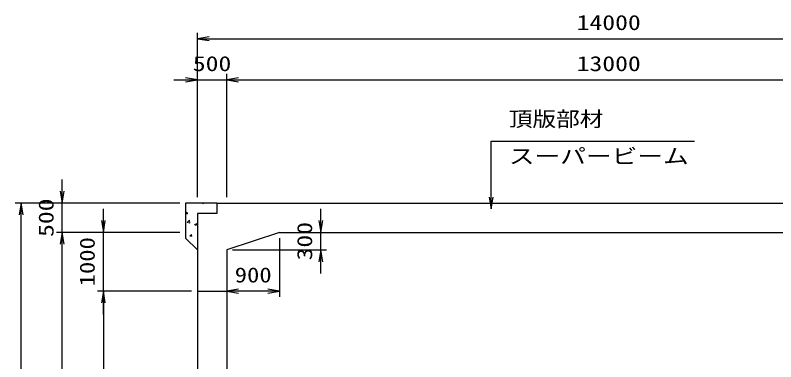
# Model space of a CAD drawing. Units: millimetres at full size. Extents: x 0 to 84100, y 0 to 59400.
# Drawn here: x 31950 to 44893, y 36695 to 42600 of the extents above; entities that cross this region are included whole.
import ezdxf
from ezdxf.enums import TextEntityAlignment as Align

# ---------------------------------------------------------------- set-up
doc = ezdxf.new("R2010")
doc.units = ezdxf.units.MM
for name, color, linetype, lineweight in [('D-DCR-HCHn', 4, 'Continuous', 9), ('D-STR-DIM', 7, 'Continuous', 25), ('D-STR-STRn', 1, 'Continuous', 25), ('D-STR-TXT', 7, 'Continuous', 25)]:
    doc.layers.add(name, color=color, linetype=linetype, lineweight=lineweight)
doc.styles.add('ＭＳ ゴシック', font='')
doc.styles.get('ＭＳ ゴシック').set_extended_font_data('MS Gothic')

# ---------------------------------------------------------------- blocks, each defined once
blk = doc.blocks.new('open_arrow')
at = {"color": 0, "linetype": 'Continuous', "lineweight": -2}
blk.add_lwpolyline([(7.5, 1.25), (0, 0), (7.5, -1.25)], dxfattribs=at)

msp = doc.modelspace()

# ---------------------------------------------------------------- linework, layer by layer
at = {"layer": 'D-DCR-HCHn'}
for p, q in [((35132.985, 39400), (35151.347, 39387.615)), ((35151.381, 39387.666), (35155.519, 39400)), ((34853.744, 39217.891), (34878.234, 39247.077)), ((34884.073, 39214.424), (34878.2, 39246.267)), ((34853.491, 39217.868), (34883.855, 39215.211)), ((34878.344, 39066.587), (34917.911, 39107.825)), ((34923.555, 39059.481), (34917.942, 39107.726)), ((34878.449, 39066.267), (34923.629, 39059.259)), ((35002.474, 39036.283), (35027.743, 39019.239)), ((35002.529, 39036.346), (35038.099, 39050)), ((35027.776, 39019.29), (35038.077, 39049.988)), ((34923.976, 38835.755), (34954.34, 38833.098)), ((34924.231, 38835.777), (34948.721, 38864.964)), ((34954.556, 38832.31), (34948.682, 38864.153))]:
    msp.add_line(p, q, dxfattribs=at)
at = {"layer": 'D-STR-DIM'}
for p, q in [((35050, 39500), (35050, 42300)), ((35050, 42200), (49050, 42200)), ((35050, 39500), (35050, 41600)), ((35550, 39500), (35550, 41600)), ((35550, 39500), (35550, 41600)), ((34650, 41500), (35950, 41500)), ((35550, 41500), (48550, 41500)), ((32750, 38500), (32750, 39800)), ((34750, 39400), (31950, 39400)), ((32050, 32800), (32050, 39400)), ((34750, 39400), (32650, 39400)), ((33450, 37500), (33450, 39300)), ((37150, 38200), (37150, 39300)), ((34750, 38900), (32650, 38900)), ((34750, 38900), (32650, 38900)), ((32750, 33400), (32750, 38900)), ((34750, 38900), (33350, 38900)), ((36550, 38900), (37250, 38900)), ((36450, 38800), (36450, 37800)), ((35650, 38600), (37250, 38600)), ((35550, 38500), (35550, 37800)), ((34950, 37900), (33350, 37900)), ((34950, 37900), (33350, 37900)), ((33450, 37900), (33450, 33400)), ((36450, 37900), (35550, 37900))]:
    msp.add_line(p, q, dxfattribs=at)
at = {"layer": 'D-STR-STRn'}
for p, q in [((34850, 39400), (34850, 38800)), ((35380, 39400), (34850, 39400)), ((35380, 39400), (48720, 39400)), ((35380, 39400), (35380, 39220)), ((35050, 39220), (35050, 32800)), ((35380, 39220), (35050, 39220)), ((36450, 38900), (35550, 38600)), ((36450, 38900), (47650, 38900)), ((34850, 38800), (35050, 38600)), ((35550, 38600), (35550, 33700)), ((35050, 37900), (35550, 37900))]:
    msp.add_line(p, q, dxfattribs=at)
at = {"layer": 'D-STR-TXT'}
msp.add_lwpolyline([(40050, 39300), (40050, 40451.777), (40250, 40451.777), (43512.437, 40451.777)], dxfattribs=at)

# ---------------------------------------------------------------- block references
at = {"layer": 'D-STR-DIM', "xscale": 26.7, "yscale": 26.7}
for p in [(35050, 42200), (35550, 41500), (35550, 41500), (35550, 37900)]:
    msp.add_blockref('open_arrow', p, dxfattribs=at)
for p, rotation in [((35050, 41500), 180), ((32750, 39400), 90), ((32050, 39400), 270), ((33450, 38900), 90), ((37150, 38900), 90), ((32750, 38900), 270), ((32750, 38900), 270), ((37150, 38600), 270), ((36450, 37900), 180), ((33450, 37900), 270), ((33450, 37900), 270)]:
    msp.add_blockref('open_arrow', p, dxfattribs=dict(at, rotation=rotation))
at = {"layer": 'D-STR-TXT', "xscale": 26.7, "yscale": 26.7, "rotation": 90}
msp.add_blockref('open_arrow', (40050, 39300), dxfattribs=at)

# ---------------------------------------------------------------- texts
at = {"layer": 'D-STR-DIM', "style": 'ＭＳ ゴシック'}
for s, width, p in [('14000', 1.25, (42050, 42475)), ('500', 1.25, (35300, 41775)), ('13000', 1.25, (42050, 41775)), ('900', 1.2, (36000, 38175))]:
    msp.add_text(s, height=256.6, dxfattribs=dict(at, width=width)).set_placement(p, align=Align.MIDDLE_CENTER)
for s, width, p in [('500', 1.25, (32475, 39150)), ('300', 1.25, (36875, 38750)), ('1000', 1.2, (33175, 38400))]:
    msp.add_text(s, height=256.6, rotation=90, dxfattribs=dict(at, width=width)).set_placement(p, align=Align.MIDDLE_CENTER)
at = {"layer": 'D-STR-TXT', "style": 'ＭＳ ゴシック', "width": 1.15}
msp.add_text('頂版部材\u3000\u3000\u3000\u3000', height=256.6, dxfattribs=at).set_placement((40350, 40960.406), align=Align.TOP_LEFT)
at = {"layer": 'D-STR-TXT', "style": 'ＭＳ ゴシック', "width": 1.25}
msp.add_text('スーパービーム', height=256.6, dxfattribs=at).set_placement((40350, 39993.147), align=Align.BOTTOM_LEFT)

doc.saveas('drawing.dxf')
